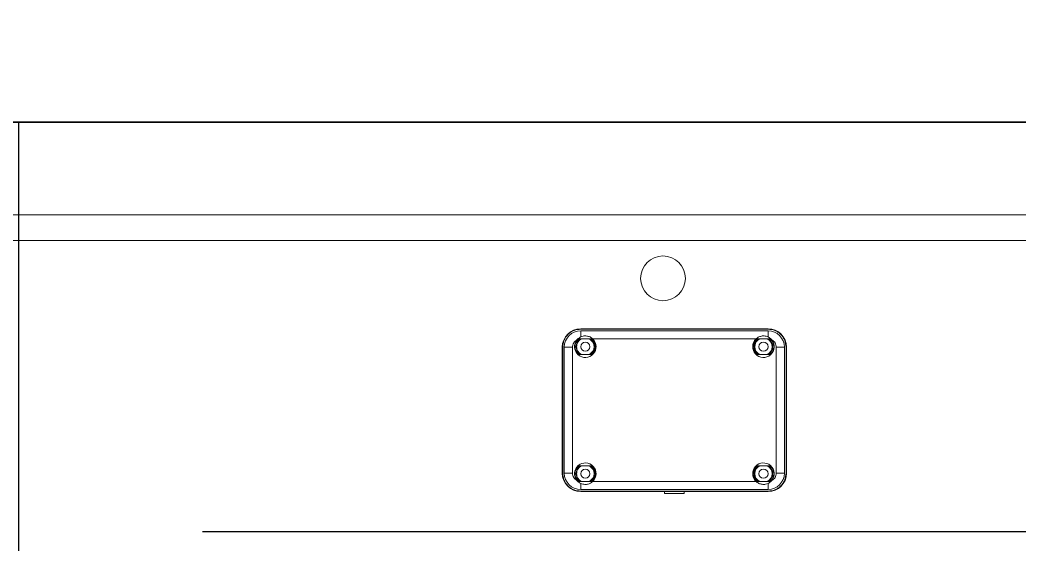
# Model space of a CAD drawing. Header units: millimetres. Extents: x 12325263 to 13848842, y -1463133 to 573208.
# Drawn here: x 12585897.7 to 12586386.1, y -826593.3 to -826337 of the extents above; entities that cross this region are included whole.
import ezdxf
from ezdxf.xclip import XClip

# ---------------------------------------------------------------- set-up
doc = ezdxf.new("R2010")
doc.units = ezdxf.units.MM
doc.header["$LTSCALE"] = 1000
doc.header["$XCLIPFRAME"] = 0
doc.linetypes.add('DOTE', pattern=[2.42, 2, -0.2, 0.02, -0.2])
for name, color, linetype in [('A-AXIS', 16, 'DOTE'), ('A-WALL', 5, 'Continuous'), ('fur202301', 252, 'Continuous'), ('WALL', 5, 'Continuous'), ('WALL-SHATCH', 8, 'Continuous'), ('建筑-楼板开洞', 251, 'Continuous')]:
    doc.layers.add(name, color=color, linetype=linetype)

# ---------------------------------------------------------------- blocks, each defined once
blk = doc.blocks.new('adgshg13-A$C7F010FC0')
at = {"layer": 'WALL-SHATCH'}
h = blk.add_hatch(color=256, dxfattribs=at)
h.dxf.hatch_style = 1
h.paths.add_polyline_path([(-60384.17, -16880.9), (-763.16, 197.48), (12587.62, -13153.3), (12587.62, -157996.02), (-162964.85, -188820.43), (-171262.38, -180522.9), (-171262.38, -31310.9), (-150707.19, -10755.71), (-131860.08, -7980.9), (-99162.38, -7980.9), (-99162.38, -4980.9), (-76620.43, -4980.9), (-70107.65, -16880.9)], flags=16)
h.paths.add_polyline_path([(-60091.23, -16380.9), (-646.88, 646.88), (12987.62, -12987.62), (12987.62, -158331.9), (-163100.58, -189250.38), (-171662.38, -180688.59), (-171662.38, -31145.21), (-150777.9, -10260.73), (-131896.69, -7480.9), (-99562.38, -7480.9), (-99562.38, -4580.9), (-76365.55, -4580.9), (-69907.51, -16380.9)])
blk = doc.blocks.new('A$C4C7A72D3')
at = {"layer": 'WALL', "color": 1}
blk.add_blockref('adgshg13-A$C7F010FC0', (210433.01, 205503.57), dxfattribs=at)
blk = doc.blocks.new('qlzw')
at = {"layer": 'A-AXIS'}
blk.add_line((12411416.81, 1055289.76), (12486866.81, 1055289.76), dxfattribs=at)
blk = doc.blocks.new('asdgag2019061912090910327')
at = {"lineweight": 0}
for p, q in [((720.02, 0), (720.02, -745)), ((675.02, 0), (675.02, -745)), ((720.02, -815), (720.02, 0)), ((662.5, -35.7), (662.5, -735))]:
    blk.add_line(p, q, dxfattribs=at)
at = {"color": 1, "linetype": 'Continuous', "lineweight": 0}
for p, q in [((610.39, -324.99), (548.89, -324.99)), ((548.89, -325.19), (548.89, -324.99)), ((610.39, -325.19), (548.89, -325.19)), ((610.39, -325.99), (548.89, -325.99)), ((548.89, -329.99), (548.89, -325.99)), ((610.39, -325.19), (610.39, -324.99)), ((610.39, -329.99), (610.39, -325.99)), ((610.39, -329.99), (548.89, -329.99)), ((539.89, -333.99), (539.89, -379.74)), ((539.89, -333.99), (540.09, -333.99)), ((540.09, -333.99), (540.09, -425.49)), ((543.9, -333.99), (540.89, -333.99)), ((540.89, -333.99), (540.89, -425.49)), ((544.89, -339.54), (544.89, -332.93)), ((552.39, -332.93), (552.39, -339.54)), ((606.89, -339.54), (606.89, -332.93)), ((614.39, -332.93), (614.39, -339.54)), ((615.39, -333.99), (618.39, -333.99)), ((618.39, -425.49), (618.39, -333.99)), ((619.19, -425.49), (619.19, -333.99)), ((619.19, -333.99), (619.39, -333.99)), ((619.39, -425.49), (619.39, -333.99)), ((544.89, -339.91), (544.89, -419.56)), ((614.39, -419.56), (614.39, -339.91)), ((538.89, -374.94), (539.89, -374.94)), ((538.89, -374.94), (538.89, -384.54)), ((539.89, -379.74), (539.89, -425.49)), ((539.89, -384.54), (538.89, -384.54)), ((544.89, -426.54), (544.89, -419.93)), ((552.39, -419.93), (552.39, -426.54)), ((606.89, -426.54), (606.89, -419.93)), ((614.39, -419.93), (614.39, -426.54)), ((540.09, -425.49), (539.89, -425.49)), ((540.89, -425.49), (543.9, -425.49)), ((548.89, -429.49), (610.39, -429.49)), ((548.89, -429.49), (548.89, -433.49)), ((610.39, -429.49), (610.39, -433.49)), ((615.39, -425.49), (618.39, -425.49)), ((619.19, -425.49), (619.39, -425.49)), ((548.89, -433.49), (610.39, -433.49)), ((548.89, -434.29), (610.39, -434.29)), ((548.89, -434.29), (548.89, -434.49)), ((548.89, -434.49), (610.39, -434.49)), ((610.39, -434.29), (610.39, -434.49))]:
    blk.add_line(p, q, dxfattribs=at)
for centre in [(548.64, -336.24), (610.64, -336.24), (548.64, -423.24), (610.64, -423.24)]:
    blk.add_circle(centre, 2.25, dxfattribs=at)
at = {"lineweight": 0}
blk.add_circle((643.99, -385.3), 10.93, dxfattribs=at)
blk.add_circle((643.99, -385.3), 10.93, dxfattribs=at)
at = {"color": 1, "linetype": 'Continuous', "lineweight": 0}
for centre, radius, start, end in [((548.89, -333.99), 9, 90, 180), ((548.89, -333.99), 8, 90, 180), ((610.39, -333.99), 9, 0, 90), ((610.39, -333.99), 8, 0, 90), ((548.64, -336.24), 5.25, 224.4153, 129.0698), ((548.64, -336.24), 5, 41.4096, 138.5904), ((548.64, -336.24), 4.5, 33.5573, 146.4427), ((548.64, -336.24), 4.25, 28.0725, 151.9275), ((610.64, -336.24), 5.25, 50.9302, 315.5847), ((610.64, -336.24), 5, 41.4096, 138.5904), ((610.64, -336.24), 4.5, 33.5573, 146.4427), ((610.64, -336.24), 4.25, 28.0725, 151.9275), ((548.64, -336.24), 4.25, 208.0725, 331.9275), ((548.64, -336.24), 4.5, 213.5573, 326.4427), ((548.64, -336.24), 5, 221.4096, 318.5904), ((610.64, -336.24), 4.25, 208.0725, 331.9275), ((610.64, -336.24), 4.5, 213.5573, 326.4427), ((610.64, -336.24), 5, 221.4096, 318.5904), ((548.64, -423.24), 5.25, 230.9302, 135.5847), ((548.64, -423.24), 5, 41.4096, 138.5904), ((548.64, -423.24), 4.5, 33.5573, 146.4427), ((548.64, -423.24), 4.25, 28.0725, 151.9275), ((610.64, -423.24), 5.25, 44.4153, 309.0698), ((610.64, -423.24), 5, 41.4096, 138.5904), ((610.64, -423.24), 4.5, 33.5573, 146.4427), ((610.64, -423.24), 4.25, 28.0725, 151.9275), ((548.89, -425.49), 9, 180, 270), ((548.89, -425.49), 8, 180, 270), ((548.64, -423.24), 4.25, 208.0725, 331.9275), ((548.64, -423.24), 4.5, 213.5573, 326.4427), ((548.64, -423.24), 5, 221.4096, 318.5904), ((610.64, -423.24), 4.25, 208.0725, 331.9275), ((610.64, -423.24), 4.5, 213.5573, 326.4427), ((610.64, -423.24), 5, 221.4096, 318.5904), ((610.39, -425.49), 8, 270, 0), ((610.39, -425.49), 9, 270, 0)]:
    blk.add_arc(centre, radius, start, end, dxfattribs=at)
for points, knots in [([(548.89, -325.19), (547.78, -325.3), (546.08, -325.48), (544.03, -326.58), (542.62, -327.72), (541.49, -329.13), (540.39, -331.18), (540.21, -332.88), (540.09, -333.99)], [0, 0, 0, 0, 0.2394584, 0.3683581, 0.5000019, 0.631638, 0.760548, 1, 1, 1, 1]), ([(619.19, -333.99), (619.07, -332.88), (618.89, -331.18), (617.8, -329.13), (616.66, -327.72), (615.25, -326.58), (613.2, -325.48), (611.5, -325.3), (610.39, -325.19)], [0, 0, 0, 0, 0.239452, 0.368363, 0.499999, 0.631642, 0.760543, 1, 1, 1, 1]), ([(548.89, -329.99), (548.53, -330.01), (547.8, -330.07), (546.78, -330.53), (545.91, -331.23), (545.52, -331.85), (545.33, -332.16)], [0, 0, 0, 0, 0.245242, 0.5, 0.754755, 1, 1, 1, 1]), ([(613.95, -332.16), (613.76, -331.85), (613.38, -331.23), (612.5, -330.53), (611.48, -330.07), (610.75, -330.01), (610.39, -329.99)], [0, 0, 0, 0, 0.245247, 0.4999993, 0.7547607, 1, 1, 1, 1]), ([(544.89, -339.91), (544.53, -339.47), (543.82, -338.58), (543.35, -336.9), (543.38, -335.3), (543.75, -334.37), (543.9, -333.99)], [0, 0, 0, 0, 0.265893, 0.531116, 0.804736, 1, 1, 1, 1]), ([(543.9, -333.99), (544.14, -333.56), (544.52, -332.88), (545.11, -332.36), (545.33, -332.16)], [0, 0, 0, 0, 0.618218, 1, 1, 1, 1]), ([(613.95, -332.16), (614.37, -332.56), (614.94, -333.11), (615.29, -333.8), (615.39, -333.99)], [0, 0, 0, 0, 0.734766, 1, 1, 1, 1]), ([(615.39, -333.99), (615.61, -334.64), (616.02, -335.83), (615.77, -337.68), (615.18, -339.02), (614.6, -339.67), (614.39, -339.91)], [0, 0, 0, 0, 0.319408, 0.590344, 0.85112, 1, 1, 1, 1]), ([(549.37, -340.35), (549.12, -340.41), (548.58, -340.56), (548.03, -340.4), (547.73, -340.31)], [0, 0, 0, 0, 0.442249, 1, 1, 1, 1]), ([(611.37, -340.35), (611.12, -340.43), (610.81, -340.54), (610.5, -340.46), (610.43, -340.45)], [0, 0, 0, 0, 0.7754185, 1, 1, 1, 1]), ([(543.9, -425.49), (543.67, -424.84), (543.26, -423.64), (543.51, -421.79), (544.1, -420.46), (544.68, -419.8), (544.89, -419.56)], [0, 0, 0, 0, 0.319408, 0.590345, 0.85112, 1, 1, 1, 1]), ([(614.39, -419.56), (614.75, -420.01), (615.47, -420.89), (615.94, -422.57), (615.9, -424.17), (615.54, -425.1), (615.39, -425.49)], [0, 0, 0, 0, 0.265892, 0.531116, 0.804735, 1, 1, 1, 1]), ([(540.09, -425.49), (540.21, -426.59), (540.39, -428.3), (541.49, -430.35), (542.62, -431.75), (544.03, -432.89), (546.08, -433.99), (547.78, -434.17), (548.89, -434.29)], [0, 0, 0, 0, 0.239459, 0.368361, 0.499997, 0.63164, 0.760543, 1, 1, 1, 1]), ([(545.33, -427.31), (544.91, -426.91), (544.35, -426.36), (543.99, -425.67), (543.9, -425.49)], [0, 0, 0, 0, 0.734725, 1, 1, 1, 1]), ([(545.33, -427.31), (545.52, -427.62), (545.91, -428.24), (546.78, -428.94), (547.8, -429.4), (548.53, -429.46), (548.89, -429.49)], [0, 0, 0, 0, 0.245245, 0.5, 0.754758, 1, 1, 1, 1]), ([(549.37, -427.35), (549.12, -427.41), (548.58, -427.56), (548.03, -427.4), (547.73, -427.31)], [0, 0, 0, 0, 0.442249, 1, 1, 1, 1]), ([(611.37, -427.35), (611.12, -427.41), (610.58, -427.56), (610.03, -427.4), (609.73, -427.31)], [0, 0, 0, 0, 0.4422583, 1, 1, 1, 1]), ([(610.39, -434.29), (611.5, -434.17), (613.2, -433.99), (615.25, -432.89), (616.66, -431.75), (617.8, -430.35), (618.89, -428.3), (619.07, -426.59), (619.19, -425.49)], [0, 0, 0, 0, 0.239456, 0.36836, 0.500003, 0.631638, 0.760541, 1, 1, 1, 1]), ([(610.39, -429.49), (610.75, -429.46), (611.48, -429.4), (612.5, -428.94), (613.38, -428.24), (613.76, -427.62), (613.95, -427.31)], [0, 0, 0, 0, 0.2452393, 0.5000007, 0.754753, 1, 1, 1, 1]), ([(615.39, -425.49), (615.15, -425.91), (614.76, -426.59), (614.17, -427.11), (613.95, -427.31)], [0, 0, 0, 0, 0.618221, 1, 1, 1, 1])]:
    blk.add_open_spline(points, degree=3, knots=knots, dxfattribs=at)
blk = doc.blocks.new('sdfgsdffhg')
at = {"layer": 'fur202301'}
blk.add_lwpolyline([(4813.17, 44969.68), (5513.19, 44969.68), (5513.19, 47669.7), (4813.17, 47669.7)], close=True, dxfattribs=at)
at = {"layer": 'fur202301', "xscale": -1, "rotation": 270}
blk.add_blockref('asdgag2019061912090910327', (5513.17, 46949.68), dxfattribs=at)

msp = doc.modelspace()

# ---------------------------------------------------------------- block references
ref = msp.add_blockref('A$C4C7A72D3', (12385714.85, -906209.52), dxfattribs=dict(rotation=350.041249254255))
XClip(ref).set_block_clipping_path([(223442.8584877662, 85923.1187333744), (220542.7961432356, 85923.1422391906), (220542.8579492103, 89292.823275506), (211526.9150355905, 89292.8101311298), (210631.4331447985, 94392.8080583527), (206113.3685902953, 94392.8025418455), (206001.4315187763, 95030.3127344656), (204376.2826588508, 94744.9613686837), (203364.4570056833, 100506.9030052917), (197947.3947122637, 99555.7482674252), (192482.3428474721, 130679.4765393781), (190118.7804593667, 130264.4504016289), (191623.4071957469, 121695.6427078634), (177046.6486519482, 119136.2011700841), (175707.6223907359, 126760.8483765714), (173902.988371335, 128026.4039125028), (169528.3854461554, 127258.2903269802), (169070.0967394859, 129868.3614864857), (163308.2517458182, 128856.6693391807), (163766.52659606, 126246.6171700556), (159679.1795131005, 125528.9180921423), (170669.6888374612, 62935.797914044), (167222.1989369914, 62330.4650948944), (167939.7759490944, 58243.6808593175), (171386.9528796654, 58848.2912487988), (172857.0656793863, 50477.0032648193), (165962.5026008021, 49266.4230898353), (168037.7813034765, 37447.1796448426), (140649.9584970828, 32638.2390106404), (115387.9799239188, 28202.5781787895), (95598.7254695911, 140907.4332163476), (226939.476109907, 163968.8668500402), (240128.6952811591, 88852.8973128139)])

# ---------------------------------------------------------------- next in the draw order: hatches: boundary and pattern name
at = {"layer": '建筑-楼板开洞'}
h = msp.add_hatch(dxfattribs=at)
h.set_pattern_fill('DASH', color=256, scale=500)
h.set_pattern_definition([(0, (0, 0), (476.25, 476.25), [476.25, -476.25])])
h.paths.add_polyline_path([(12597696.74, -842386.79), (12590696.81, -842386.9), (12590697.07, -843986.79), (12595796.81, -843986.85), (12595797.07, -849736.85), (12588796.81, -849736.79), (12588796.81, -851936.79), (12564896.81, -851936.79), (12564896.81, -816186.79), (12568846.81, -816186.79), (12568846.81, -816040), (12568846.81, -807536.79), (12574696.83, -807536.8), (12574696.77, -810386.79), (12575896.81, -810386.79), (12579055.23, -810386.78), (12580496.91, -811828.21), (12580696.91, -819086.85), (12595696.92, -819086.72), (12595696.9, -812786.79), (12597696.66, -812786.79)])

# ---------------------------------------------------------------- next in the draw order: block references
at = {"color": 2}
msp.add_blockref('qlzw', (133430, -1881876.54), dxfattribs=at)

# ---------------------------------------------------------------- next in the draw order: block references
msp.add_blockref('sdfgsdffhg', (12581083.9, -874056.8, 0))

# ---------------------------------------------------------------- next in the draw order: linework, layer by layer
at = {"layer": 'A-WALL'}
msp.add_line((12586596.81, -826386.79), (12584196.81, -826386.79), dxfattribs=at)

doc.saveas('drawing.dxf')
